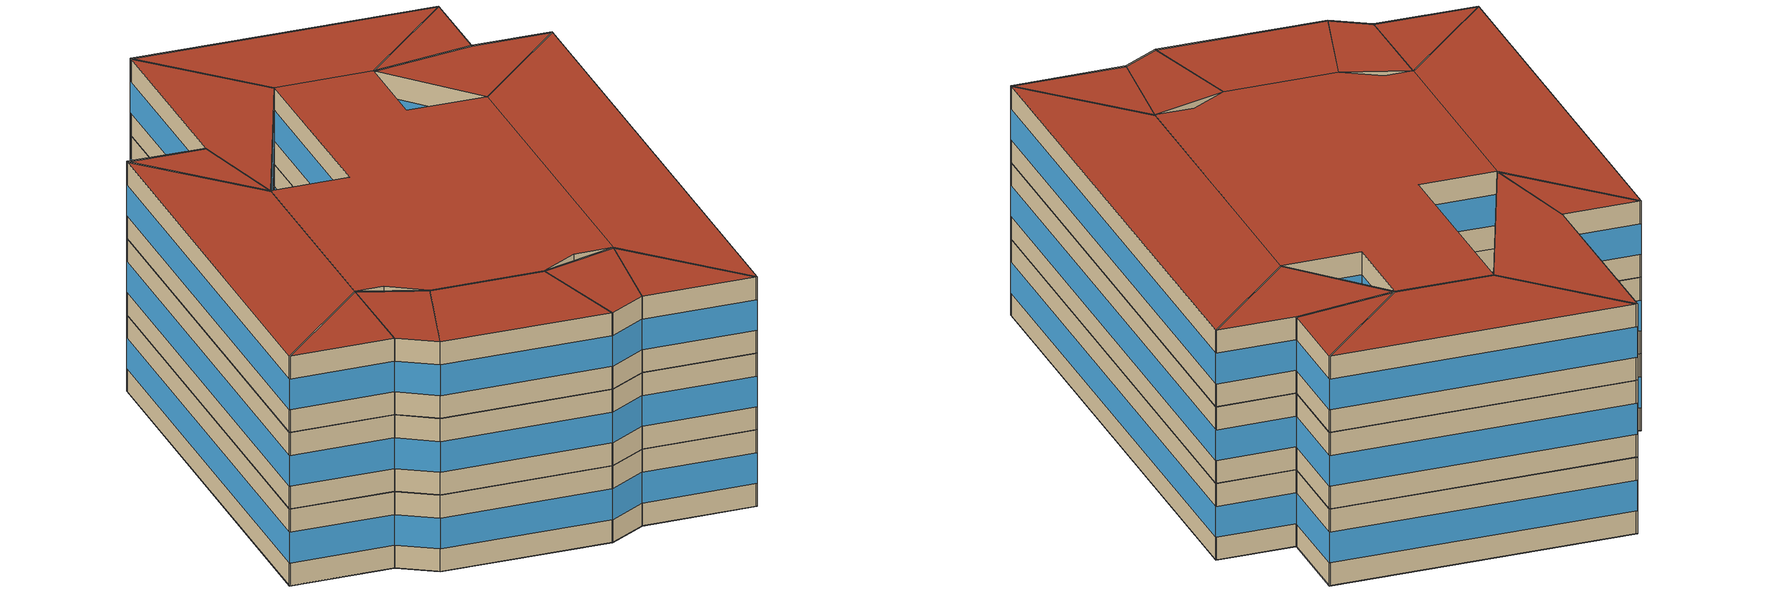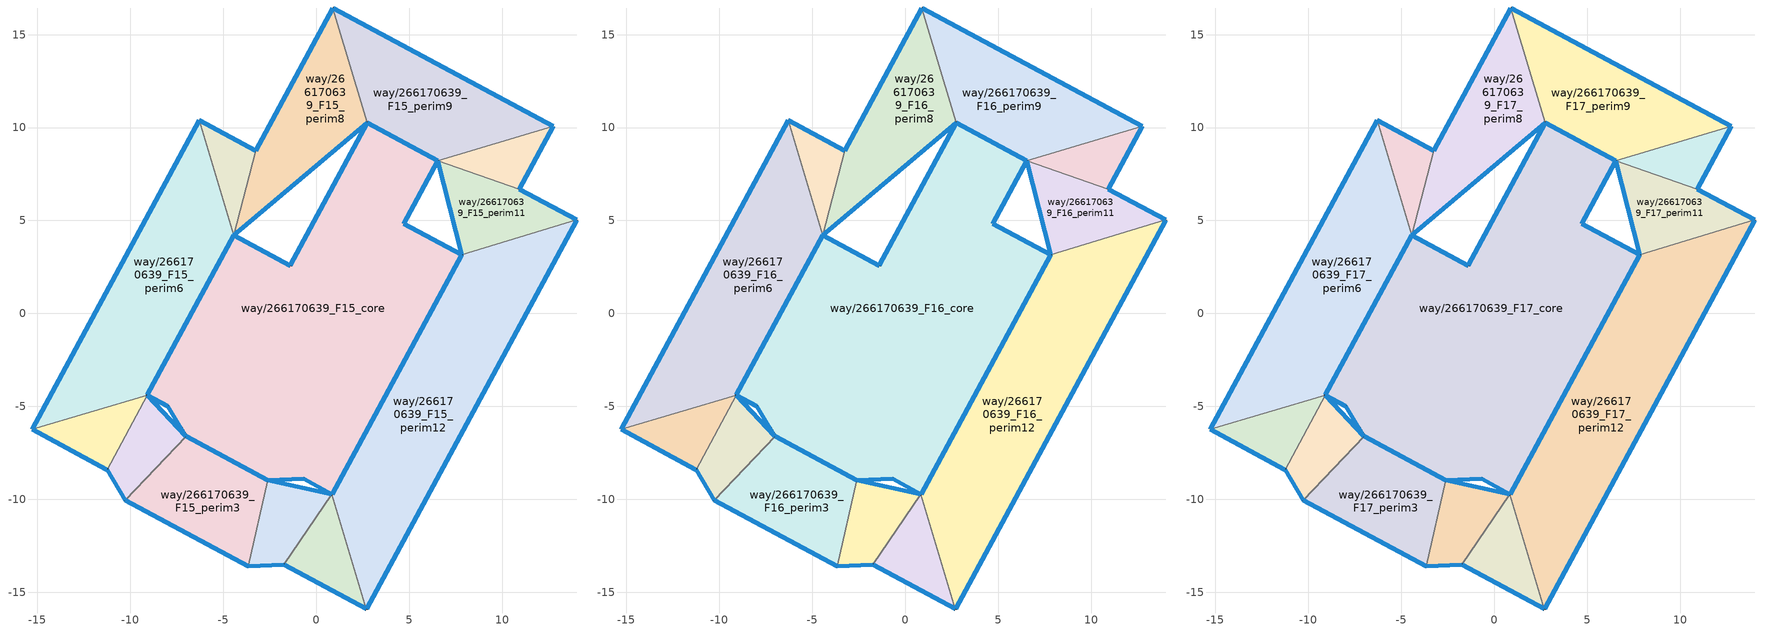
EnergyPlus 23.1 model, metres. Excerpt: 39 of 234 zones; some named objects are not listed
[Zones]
way/266170639_F15_perim1
 floor to way/266170639_F14_perim1 (Floor_Construction): 2.7,-15.91 0.85,-9.73 -1.73,-13.53 z52.5
 wall outside (Wall_Construction): 2.7,-15.91 -1.73,-13.53 z52.5:56
 wall to way/266170639_F15_perim12 (Wall_Construction): 0.85,-9.73 2.7,-15.91 z52.5:56
 wall to way/266170639_F15_perim2 (Wall_Construction): -1.73,-13.53 0.85,-9.73 z52.5:56
 window (Window_Construction): 2.7,-15.91 -1.73,-13.53 z53.55:54.95
way/266170639_F15_perim2
 floor to way/266170639_F14_perim2 (Floor_Construction): -1.73,-13.53 0.85,-9.73 -2.59,-8.99 -3.66,-13.61 z52.5
 wall outside (Wall_Construction): -1.73,-13.53 -3.66,-13.61 / -2.59,-8.99 0.85,-9.73 z52.5:56
 wall to way/266170639_F15_perim3 (Wall_Construction): -3.66,-13.61 -2.59,-8.99 z52.5:56
 window (Window_Construction): -1.73,-13.53 -3.65,-13.61 / -2.59,-8.99 0.85,-9.73 z53.55:54.95
way/266170639_F15_perim3
 floor to way/266170639_F14_perim3 (Floor_Construction): -3.66,-13.61 -2.59,-8.99 -7,-6.62 -10.27,-10.05 z52.5
 wall outside (Wall_Construction): -3.66,-13.61 -10.27,-10.05 / -7,-6.62 -2.59,-8.99 z52.5:56
 wall to way/266170639_F15_perim4 (Wall_Construction): -10.27,-10.05 -7,-6.62 z52.5:56
 window (Window_Construction): -3.66,-13.6 -10.27,-10.05 / -7,-6.62 -2.6,-8.99 z53.55:54.95
way/266170639_F15_perim4
 floor to way/266170639_F14_perim4 (Floor_Construction): -10.27,-10.05 -7,-6.62 -9.09,-4.4 -11.26,-8.42 z52.5
 wall outside (Wall_Construction): -10.27,-10.05 -11.26,-8.42 / -9.09,-4.4 -7,-6.62 z52.5:56
 wall to way/266170639_F15_perim5 (Wall_Construction): -11.26,-8.42 -9.09,-4.4 z52.5:56
 window (Window_Construction): -10.27,-10.05 -11.25,-8.42 / -9.09,-4.4 -7.01,-6.62 z53.55:54.95
way/266170639_F15_perim5
 floor to way/266170639_F14_perim5 (Floor_Construction): -11.26,-8.42 -9.09,-4.4 -15.29,-6.25 z52.5
 wall outside (Wall_Construction): -11.26,-8.42 -15.29,-6.25 z52.5:56
 wall to way/266170639_F15_perim6 (Wall_Construction): -15.29,-6.25 -9.09,-4.4 z52.5:56
 window (Window_Construction): -11.26,-8.42 -15.29,-6.25 z53.55:54.95
way/266170639_F15_perim6
 floor to way/266170639_F14_perim6 (Floor_Construction): -9.09,-4.4 -4.43,4.21 -6.28,10.39 -15.29,-6.25 z52.5
 wall outside (Wall_Construction): -15.29,-6.25 -6.28,10.39 / -4.43,4.21 -9.09,-4.4 z52.5:56
 wall to way/266170639_F15_perim7 (Wall_Construction): -6.28,10.39 -4.43,4.21 z52.5:56
 window (Window_Construction): -15.29,-6.24 -6.29,10.38 / -4.43,4.2 -9.09,-4.39 z53.55:54.95
way/266170639_F15_perim7
 floor to way/266170639_F14_perim7 (Floor_Construction): -4.43,4.21 -3.25,8.76 -6.28,10.39 z52.5
 wall outside (Wall_Construction): -6.28,10.39 -3.25,8.76 z52.5:56
 wall to way/266170639_F15_perim8 (Wall_Construction): -3.25,8.76 -4.43,4.21 z52.5:56
 window (Window_Construction): -6.28,10.39 -3.25,8.76 z53.55:54.95
way/266170639_F15_perim8
 floor to way/266170639_F14_perim8 (Floor_Construction): 2.75,10.25 0.9,16.43 -3.25,8.76 -4.43,4.21 z52.5
 wall outside (Wall_Construction): -3.25,8.76 0.9,16.43 / 2.75,10.25 -4.43,4.21 z52.5:56
 wall to way/266170639_F15_perim9 (Wall_Construction): 0.9,16.43 2.75,10.25 z52.5:56
 window (Window_Construction): -3.25,8.76 0.9,16.43 / 2.75,10.25 -4.43,4.21 z53.55:54.95
way/266170639_F15_perim9
 floor to way/266170639_F14_perim9 (Floor_Construction): 12.75,10.07 0.9,16.43 2.75,10.25 6.55,8.21 z52.5
 wall outside (Wall_Construction): 0.9,16.43 12.75,10.07 / 6.55,8.21 2.75,10.25 z52.5:56
 wall to way/266170639_F15_perim10 (Wall_Construction): 12.75,10.07 6.55,8.21 z52.5:56
 window (Window_Construction): 0.91,16.43 12.75,10.07 / 6.55,8.21 2.75,10.25 z53.55:54.95
way/266170639_F15_perim10
 floor to way/266170639_F14_perim10 (Floor_Construction): 10.92,6.69 12.75,10.07 6.55,8.21 z52.5
 wall outside (Wall_Construction): 12.75,10.07 10.92,6.69 z52.5:56
 wall to way/266170639_F15_perim11 (Wall_Construction): 10.92,6.69 6.55,8.21 z52.5:56
 window (Window_Construction): 12.75,10.06 10.93,6.69 z53.55:54.95
way/266170639_F15_perim11
 floor to way/266170639_F14_perim11 (Floor_Construction): 14.03,5.03 10.92,6.69 6.55,8.21 7.83,3.16 z52.5
 wall outside (Wall_Construction): 10.92,6.69 14.03,5.03 / 7.83,3.16 6.55,8.21 z52.5:56
 wall to way/266170639_F15_perim12 (Wall_Construction): 14.03,5.03 7.83,3.16 z52.5:56
 window (Window_Construction): 10.93,6.69 14.03,5.03 / 7.83,3.17 6.55,8.21 z53.55:54.95
way/266170639_F15_perim12
 floor to way/266170639_F14_perim12 (Floor_Construction): 2.7,-15.91 14.03,5.03 7.83,3.16 0.85,-9.73 z52.5
 wall outside (Wall_Construction): 14.03,5.03 2.7,-15.91 / 0.85,-9.73 7.83,3.16 z52.5:56
 window (Window_Construction): 14.03,5.02 2.71,-15.9 / 0.85,-9.72 7.83,3.16 z53.55:54.95
way/266170639_F15_core
 floor to way/266170639_F14_core (Floor_Construction): 6.55,8.21 4.72,4.83 7.83,3.16 0.85,-9.73 -0.67,-8.91 -2.59,-8.99 -7,-6.62 -7.98,-4.99 -9.09,-4.4 -4.43,4.21 -1.4,2.57 2.75,10.25 z52.5
 wall outside (Wall_Construction): -9.09,-4.4 -7.98,-4.99 -7,-6.62 -2.59,-8.99 -0.67,-8.91 0.85,-9.73 7.83,3.16 4.72,4.83 6.55,8.21 2.75,10.25 -1.4,2.57 -4.43,4.21 -9.09,-4.4 z52.5:56
 window (Window_Construction): -9.09,-4.4 -7.99,-4.99 / -7.98,-4.99 -7.01,-6.62 / -2.59,-8.99 -0.67,-8.91 / -0.67,-8.91 0.85,-9.73 / 7.83,3.17 4.72,4.83 / 4.72,4.83 6.55,8.21 / -1.4,2.58 -4.43,4.21 / -7,-6.62 -2.6,-8.99 / -4.43,4.2 -9.09,-4.39 / 6.55,8.21 2.75,10.25 / 2.75,10.25 -1.39,2.58 / 0.85,-9.72 7.83,3.16 z53.55:54.95
way/266170639_F16_perim1
 floor to way/266170639_F15_perim1 (Floor_Construction): 2.7,-15.91 0.85,-9.73 -1.73,-13.53 z56
 wall outside (Wall_Construction): 2.7,-15.91 -1.73,-13.53 z56:59.5
 wall to way/266170639_F16_perim12 (Wall_Construction): 0.85,-9.73 2.7,-15.91 z56:59.5
 wall to way/266170639_F16_perim2 (Wall_Construction): -1.73,-13.53 0.85,-9.73 z56:59.5
 window (Window_Construction): 2.7,-15.91 -1.73,-13.53 z57.05:58.45
way/266170639_F16_perim2
 floor to way/266170639_F15_perim2 (Floor_Construction): -1.73,-13.53 0.85,-9.73 -2.59,-8.99 -3.66,-13.61 z56
 wall outside (Wall_Construction): -1.73,-13.53 -3.66,-13.61 / -2.59,-8.99 0.85,-9.73 z56:59.5
 wall to way/266170639_F16_perim3 (Wall_Construction): -3.66,-13.61 -2.59,-8.99 z56:59.5
 window (Window_Construction): -1.73,-13.53 -3.65,-13.61 / -2.59,-8.99 0.85,-9.73 z57.05:58.45
way/266170639_F16_perim3
 floor to way/266170639_F15_perim3 (Floor_Construction): -3.66,-13.61 -2.59,-8.99 -7,-6.62 -10.27,-10.05 z56
 wall outside (Wall_Construction): -3.66,-13.61 -10.27,-10.05 / -7,-6.62 -2.59,-8.99 z56:59.5
 wall to way/266170639_F16_perim4 (Wall_Construction): -10.27,-10.05 -7,-6.62 z56:59.5
 window (Window_Construction): -3.66,-13.6 -10.27,-10.05 / -7,-6.62 -2.6,-8.99 z57.05:58.45
way/266170639_F16_perim4
 floor to way/266170639_F15_perim4 (Floor_Construction): -10.27,-10.05 -7,-6.62 -9.09,-4.4 -11.26,-8.42 z56
 wall outside (Wall_Construction): -10.27,-10.05 -11.26,-8.42 / -9.09,-4.4 -7,-6.62 z56:59.5
 wall to way/266170639_F16_perim5 (Wall_Construction): -11.26,-8.42 -9.09,-4.4 z56:59.5
 window (Window_Construction): -10.27,-10.05 -11.25,-8.42 / -9.09,-4.4 -7.01,-6.62 z57.05:58.45
way/266170639_F16_perim5
 floor to way/266170639_F15_perim5 (Floor_Construction): -11.26,-8.42 -9.09,-4.4 -15.29,-6.25 z56
 wall outside (Wall_Construction): -11.26,-8.42 -15.29,-6.25 z56:59.5
 wall to way/266170639_F16_perim6 (Wall_Construction): -15.29,-6.25 -9.09,-4.4 z56:59.5
 window (Window_Construction): -11.26,-8.42 -15.29,-6.25 z57.05:58.45
way/266170639_F16_perim6
 floor to way/266170639_F15_perim6 (Floor_Construction): -9.09,-4.4 -4.43,4.21 -6.28,10.39 -15.29,-6.25 z56
 wall outside (Wall_Construction): -15.29,-6.25 -6.28,10.39 / -4.43,4.21 -9.09,-4.4 z56:59.5
 wall to way/266170639_F16_perim7 (Wall_Construction): -6.28,10.39 -4.43,4.21 z56:59.5
 window (Window_Construction): -15.29,-6.24 -6.29,10.38 / -4.43,4.2 -9.09,-4.39 z57.05:58.45
way/266170639_F16_perim7
 floor to way/266170639_F15_perim7 (Floor_Construction): -4.43,4.21 -3.25,8.76 -6.28,10.39 z56
 wall outside (Wall_Construction): -6.28,10.39 -3.25,8.76 z56:59.5
 wall to way/266170639_F16_perim8 (Wall_Construction): -3.25,8.76 -4.43,4.21 z56:59.5
 window (Window_Construction): -6.28,10.39 -3.25,8.76 z57.05:58.45
way/266170639_F16_perim8
 floor to way/266170639_F15_perim8 (Floor_Construction): 2.75,10.25 0.9,16.43 -3.25,8.76 -4.43,4.21 z56
 wall outside (Wall_Construction): -3.25,8.76 0.9,16.43 / 2.75,10.25 -4.43,4.21 z56:59.5
 wall to way/266170639_F16_perim9 (Wall_Construction): 0.9,16.43 2.75,10.25 z56:59.5
 window (Window_Construction): -3.25,8.76 0.9,16.43 / 2.75,10.25 -4.43,4.21 z57.05:58.45
way/266170639_F16_perim9
 floor to way/266170639_F15_perim9 (Floor_Construction): 12.75,10.07 0.9,16.43 2.75,10.25 6.55,8.21 z56
 wall outside (Wall_Construction): 0.9,16.43 12.75,10.07 / 6.55,8.21 2.75,10.25 z56:59.5
 wall to way/266170639_F16_perim10 (Wall_Construction): 12.75,10.07 6.55,8.21 z56:59.5
 window (Window_Construction): 0.91,16.43 12.75,10.07 / 6.55,8.21 2.75,10.25 z57.05:58.45
way/266170639_F16_perim10
 floor to way/266170639_F15_perim10 (Floor_Construction): 10.92,6.69 12.75,10.07 6.55,8.21 z56
 wall outside (Wall_Construction): 12.75,10.07 10.92,6.69 z56:59.5
 wall to way/266170639_F16_perim11 (Wall_Construction): 10.92,6.69 6.55,8.21 z56:59.5
 window (Window_Construction): 12.75,10.06 10.93,6.69 z57.05:58.45
way/266170639_F16_perim11
 floor to way/266170639_F15_perim11 (Floor_Construction): 14.03,5.03 10.92,6.69 6.55,8.21 7.83,3.16 z56
 wall outside (Wall_Construction): 10.92,6.69 14.03,5.03 / 7.83,3.16 6.55,8.21 z56:59.5
 wall to way/266170639_F16_perim12 (Wall_Construction): 14.03,5.03 7.83,3.16 z56:59.5
 window (Window_Construction): 10.93,6.69 14.03,5.03 / 7.83,3.17 6.55,8.21 z57.05:58.45
way/266170639_F16_perim12
 floor to way/266170639_F15_perim12 (Floor_Construction): 2.7,-15.91 14.03,5.03 7.83,3.16 0.85,-9.73 z56
 wall outside (Wall_Construction): 14.03,5.03 2.7,-15.91 / 0.85,-9.73 7.83,3.16 z56:59.5
 window (Window_Construction): 14.03,5.02 2.71,-15.9 / 0.85,-9.72 7.83,3.16 z57.05:58.45
way/266170639_F16_core
 floor to way/266170639_F15_core (Floor_Construction): 6.55,8.21 4.72,4.83 7.83,3.16 0.85,-9.73 -0.67,-8.91 -2.59,-8.99 -7,-6.62 -7.98,-4.99 -9.09,-4.4 -4.43,4.21 -1.4,2.57 2.75,10.25 z56
 wall outside (Wall_Construction): -9.09,-4.4 -7.98,-4.99 -7,-6.62 -2.59,-8.99 -0.67,-8.91 0.85,-9.73 7.83,3.16 4.72,4.83 6.55,8.21 2.75,10.25 -1.4,2.57 -4.43,4.21 -9.09,-4.4 z56:59.5
 window (Window_Construction): -9.09,-4.4 -7.99,-4.99 / -7.98,-4.99 -7.01,-6.62 / -2.59,-8.99 -0.67,-8.91 / -0.67,-8.91 0.85,-9.73 / 7.83,3.17 4.72,4.83 / 4.72,4.83 6.55,8.21 / -1.4,2.58 -4.43,4.21 / -7,-6.62 -2.6,-8.99 / -4.43,4.2 -9.09,-4.39 / 6.55,8.21 2.75,10.25 / 2.75,10.25 -1.39,2.58 / 0.85,-9.72 7.83,3.16 z57.05:58.45
way/266170639_F17_perim1
 floor to way/266170639_F16_perim1 (Floor_Construction): 2.7,-15.91 0.85,-9.73 -1.73,-13.53 z59.5
 wall outside (Wall_Construction): 2.7,-15.91 -1.73,-13.53 z59.5:63
 wall to way/266170639_F17_perim12 (Wall_Construction): 0.85,-9.73 2.7,-15.91 z59.5:63
 wall to way/266170639_F17_perim2 (Wall_Construction): -1.73,-13.53 0.85,-9.73 z59.5:63
 window (Window_Construction): 2.7,-15.91 -1.73,-13.53 z60.55:61.95
 roof outside (Roof_Construction): 0.85,-9.73 2.7,-15.91 -1.73,-13.53 z63
way/266170639_F17_perim2
 floor to way/266170639_F16_perim2 (Floor_Construction): -1.73,-13.53 0.85,-9.73 -2.59,-8.99 -3.66,-13.61 z59.5
 wall outside (Wall_Construction): -1.73,-13.53 -3.66,-13.61 / -2.59,-8.99 0.85,-9.73 z59.5:63
 wall to way/266170639_F17_perim3 (Wall_Construction): -3.66,-13.61 -2.59,-8.99 z59.5:63
 window (Window_Construction): -1.73,-13.53 -3.65,-13.61 / -2.59,-8.99 0.85,-9.73 z60.55:61.95
 roof outside (Roof_Construction): 0.85,-9.73 -1.73,-13.53 -3.66,-13.61 -2.59,-8.99 z63
way/266170639_F17_perim3
 floor to way/266170639_F16_perim3 (Floor_Construction): -3.66,-13.61 -2.59,-8.99 -7,-6.62 -10.27,-10.05 z59.5
 wall outside (Wall_Construction): -3.66,-13.61 -10.27,-10.05 / -7,-6.62 -2.59,-8.99 z59.5:63
 wall to way/266170639_F17_perim4 (Wall_Construction): -10.27,-10.05 -7,-6.62 z59.5:63
 window (Window_Construction): -3.66,-13.6 -10.27,-10.05 / -7,-6.62 -2.6,-8.99 z60.55:61.95
 roof outside (Roof_Construction): -2.59,-8.99 -3.66,-13.61 -10.27,-10.05 -7,-6.62 z63
way/266170639_F17_perim4
 floor to way/266170639_F16_perim4 (Floor_Construction): -10.27,-10.05 -7,-6.62 -9.09,-4.4 -11.26,-8.42 z59.5
 wall outside (Wall_Construction): -10.27,-10.05 -11.26,-8.42 / -9.09,-4.4 -7,-6.62 z59.5:63
 wall to way/266170639_F17_perim5 (Wall_Construction): -11.26,-8.42 -9.09,-4.4 z59.5:63
 window (Window_Construction): -10.27,-10.05 -11.25,-8.42 / -9.09,-4.4 -7.01,-6.62 z60.55:61.95
 roof outside (Roof_Construction): -9.09,-4.4 -7,-6.62 -10.27,-10.05 -11.26,-8.42 z63
way/266170639_F17_perim5
 floor to way/266170639_F16_perim5 (Floor_Construction): -11.26,-8.42 -9.09,-4.4 -15.29,-6.25 z59.5
 wall outside (Wall_Construction): -11.26,-8.42 -15.29,-6.25 z59.5:63
 wall to way/266170639_F17_perim6 (Wall_Construction): -15.29,-6.25 -9.09,-4.4 z59.5:63
 window (Window_Construction): -11.26,-8.42 -15.29,-6.25 z60.55:61.95
 roof outside (Roof_Construction): -9.09,-4.4 -11.26,-8.42 -15.29,-6.25 z63
way/266170639_F17_perim6
 floor to way/266170639_F16_perim6 (Floor_Construction): -9.09,-4.4 -4.43,4.21 -6.28,10.39 -15.29,-6.25 z59.5
 wall outside (Wall_Construction): -15.29,-6.25 -6.28,10.39 / -4.43,4.21 -9.09,-4.4 z59.5:63
 wall to way/266170639_F17_perim7 (Wall_Construction): -6.28,10.39 -4.43,4.21 z59.5:63
 window (Window_Construction): -15.29,-6.24 -6.29,10.38 / -4.43,4.2 -9.09,-4.39 z60.55:61.95
 roof outside (Roof_Construction): -6.28,10.39 -4.43,4.21 -9.09,-4.4 -15.29,-6.25 z63
way/266170639_F17_perim7
 floor to way/266170639_F16_perim7 (Floor_Construction): -4.43,4.21 -3.25,8.76 -6.28,10.39 z59.5
 wall outside (Wall_Construction): -6.28,10.39 -3.25,8.76 z59.5:63
 wall to way/266170639_F17_perim8 (Wall_Construction): -3.25,8.76 -4.43,4.21 z59.5:63
 window (Window_Construction): -6.28,10.39 -3.25,8.76 z60.55:61.95
 roof outside (Roof_Construction): -3.25,8.76 -4.43,4.21 -6.28,10.39 z63
way/266170639_F17_perim8
 floor to way/266170639_F16_perim8 (Floor_Construction): 2.75,10.25 0.9,16.43 -3.25,8.76 -4.43,4.21 z59.5
 wall outside (Wall_Construction): -3.25,8.76 0.9,16.43 / 2.75,10.25 -4.43,4.21 z59.5:63
 wall to way/266170639_F17_perim9 (Wall_Construction): 0.9,16.43 2.75,10.25 z59.5:63
 window (Window_Construction): -3.25,8.76 0.9,16.43 / 2.75,10.25 -4.43,4.21 z60.55:61.95
 roof outside (Roof_Construction): 0.9,16.43 2.75,10.25 -4.43,4.21 -3.25,8.76 z63
way/266170639_F17_perim9
 floor to way/266170639_F16_perim9 (Floor_Construction): 12.75,10.07 0.9,16.43 2.75,10.25 6.55,8.21 z59.5
 wall outside (Wall_Construction): 0.9,16.43 12.75,10.07 / 6.55,8.21 2.75,10.25 z59.5:63
 wall to way/266170639_F17_perim10 (Wall_Construction): 12.75,10.07 6.55,8.21 z59.5:63
 window (Window_Construction): 0.91,16.43 12.75,10.07 / 6.55,8.21 2.75,10.25 z60.55:61.95
 roof outside (Roof_Construction): 12.75,10.07 6.55,8.21 2.75,10.25 0.9,16.43 z63
way/266170639_F17_perim10
 floor to way/266170639_F16_perim10 (Floor_Construction): 10.92,6.69 12.75,10.07 6.55,8.21 z59.5
 wall outside (Wall_Construction): 12.75,10.07 10.92,6.69 z59.5:63
 wall to way/266170639_F17_perim11 (Wall_Construction): 10.92,6.69 6.55,8.21 z59.5:63
 window (Window_Construction): 12.75,10.06 10.93,6.69 z60.55:61.95
 roof outside (Roof_Construction): 12.75,10.07 10.92,6.69 6.55,8.21 z63
way/266170639_F17_perim11
 floor to way/266170639_F16_perim11 (Floor_Construction): 14.03,5.03 10.92,6.69 6.55,8.21 7.83,3.16 z59.5
 wall outside (Wall_Construction): 10.92,6.69 14.03,5.03 / 7.83,3.16 6.55,8.21 z59.5:63
 wall to way/266170639_F17_perim12 (Wall_Construction): 14.03,5.03 7.83,3.16 z59.5:63
 window (Window_Construction): 10.93,6.69 14.03,5.03 / 7.83,3.17 6.55,8.21 z60.55:61.95
 roof outside (Roof_Construction): 14.03,5.03 7.83,3.16 6.55,8.21 10.92,6.69 z63
way/266170639_F17_perim12
 floor to way/266170639_F16_perim12 (Floor_Construction): 2.7,-15.91 14.03,5.03 7.83,3.16 0.85,-9.73 z59.5
 wall outside (Wall_Construction): 14.03,5.03 2.7,-15.91 / 0.85,-9.73 7.83,3.16 z59.5:63
 window (Window_Construction): 14.03,5.02 2.71,-15.9 / 0.85,-9.72 7.83,3.16 z60.55:61.95
 roof outside (Roof_Construction): 14.03,5.03 2.7,-15.91 0.85,-9.73 7.83,3.16 z63
way/266170639_F17_core
 floor to way/266170639_F16_core (Floor_Construction): 6.55,8.21 4.72,4.83 7.83,3.16 0.85,-9.73 -0.67,-8.91 -2.59,-8.99 -7,-6.62 -7.98,-4.99 -9.09,-4.4 -4.43,4.21 -1.4,2.57 2.75,10.25 z59.5
 wall outside (Wall_Construction): -9.09,-4.4 -7.98,-4.99 -7,-6.62 -2.59,-8.99 -0.67,-8.91 0.85,-9.73 7.83,3.16 4.72,4.83 6.55,8.21 2.75,10.25 -1.4,2.57 -4.43,4.21 -9.09,-4.4 z59.5:63
 window (Window_Construction): -9.09,-4.4 -7.99,-4.99 / -7.98,-4.99 -7.01,-6.62 / -2.59,-8.99 -0.67,-8.91 / -0.67,-8.91 0.85,-9.73 / 7.83,3.17 4.72,4.83 / 4.72,4.83 6.55,8.21 / -1.4,2.58 -4.43,4.21 / -7,-6.62 -2.6,-8.99 / -4.43,4.2 -9.09,-4.39 / 6.55,8.21 2.75,10.25 / 2.75,10.25 -1.39,2.58 / 0.85,-9.72 7.83,3.16 z60.55:61.95
 roof outside (Roof_Construction): 0.85,-9.73 7.83,3.16 4.72,4.83 6.55,8.21 2.75,10.25 -1.4,2.57 -4.43,4.21 -9.09,-4.4 -7.98,-4.99 -7,-6.62 -2.59,-8.99 -0.67,-8.91 z63
[Building]
OpenUBEM_Building: North Axis=0; Terrain=City; Solar Distribution=FullExterior
[Site:Location]
New.York-Central.Park.Obs-Belvedere.Castle: Latitude=40.77889; Longitude=-73.9692; Time Zone=-5; Elevation=48
[SizingPeriod:WeatherFileDays]
AnnualSizingPeriod: Begin Month=1; Begin Day of Month=1; End Month=12; End Day of Month=31; Day of Week for Start Day=Monday; Use Weather File Daylight Saving Period=No; Use Weather File Rain and Snow Indicators=No
[SITE:WATERMAINSTEMPERATURE]
Calculation Method=CorrelationFromWeatherFile
[MATERIAL:NOMASS] Roughness=MediumRough; Thermal Absorptance=0.9; Solar Absorptance=0.7; Visible Absorptance=0.7
Name | Thermal Resistance
Roof_Assembly | 3.47222
Wall_Assembly | 1.73913
Floor_Assembly | 1.94932
[WINDOWMATERIAL:SIMPLEGLAZINGSYSTEM]
Window_Material: UFactor=3.236; Solar Heat Gain Coefficient=0.36; Visible Transmittance=0.6
[CONSTRUCTION]
Roof_Construction: Roof_Assembly
Wall_Construction: Wall_Assembly
Floor_Construction: Floor_Assembly
Window_Construction: Window_Material
[ZONE] Type=1; Multiplier=1; Ceiling Height=autocalculate; Volume=autocalculate; Floor Area=autocalculate; Part of Total Floor Area=Yes
way/266170639_F15_perim1; way/266170639_F16_perim1; way/266170639_F17_perim1; way/266170639_F15_perim2; way/266170639_F16_perim2; way/266170639_F17_perim2; way/266170639_F15_perim3; way/266170639_F16_perim3; way/266170639_F17_perim3; way/266170639_F15_perim4; way/266170639_F16_perim4; way/266170639_F17_perim4; way/266170639_F15_perim5; way/266170639_F16_perim5; way/266170639_F17_perim5; way/266170639_F15_perim6; way/266170639_F16_perim6; way/266170639_F17_perim6; way/266170639_F15_perim7; way/266170639_F16_perim7; way/266170639_F17_perim7; way/266170639_F15_perim8; way/266170639_F16_perim8; way/266170639_F17_perim8; way/266170639_F15_perim9; way/266170639_F16_perim9; way/266170639_F17_perim9; way/266170639_F15_perim10; way/266170639_F16_perim10; way/266170639_F17_perim10; way/266170639_F15_perim11; way/266170639_F16_perim11; way/266170639_F17_perim11; way/266170639_F15_perim12; way/266170639_F16_perim12; way/266170639_F17_perim12; way/266170639_F15_core; way/266170639_F16_core; way/266170639_F17_core
[PEOPLE] Number of People Schedule=Occupancy_Schedule_MediumOffice; Number of People Calculation Method=People/Area; People per Floor Area=0.0538213; Fraction Radiant=0.3; Sensible Heat Fraction=autocalculate; Activity Level Schedule=Activity_Level; Carbon Dioxide Generation Rate=3.82e-08; Enable ASHRAE 55 Comfort Warnings=No; Mean Radiant Temperature Calculation Type=ZoneAveraged; Clothing Insulation Calculation Method=ClothingInsulationSchedule; Cold Stress Temperature Threshold=15.56; Heat Stress Temperature Threshold=30
Name | Zone or ZoneList or Space or SpaceList
People_way/266170639_F15_core | way/266170639_F15_core
People_way/266170639_F16_core | way/266170639_F16_core
People_way/266170639_F17_core | way/266170639_F17_core
People_way/266170639_F15_perim1 | way/266170639_F15_perim1
People_way/266170639_F16_perim1 | way/266170639_F16_perim1
People_way/266170639_F17_perim1 | way/266170639_F17_perim1
People_way/266170639_F15_perim2 | way/266170639_F15_perim2
People_way/266170639_F16_perim2 | way/266170639_F16_perim2
People_way/266170639_F17_perim2 | way/266170639_F17_perim2
People_way/266170639_F15_perim3 | way/266170639_F15_perim3
People_way/266170639_F16_perim3 | way/266170639_F16_perim3
People_way/266170639_F17_perim3 | way/266170639_F17_perim3
People_way/266170639_F15_perim4 | way/266170639_F15_perim4
People_way/266170639_F16_perim4 | way/266170639_F16_perim4
People_way/266170639_F17_perim4 | way/266170639_F17_perim4
People_way/266170639_F15_perim5 | way/266170639_F15_perim5
People_way/266170639_F16_perim5 | way/266170639_F16_perim5
People_way/266170639_F17_perim5 | way/266170639_F17_perim5
People_way/266170639_F15_perim6 | way/266170639_F15_perim6
People_way/266170639_F16_perim6 | way/266170639_F16_perim6
People_way/266170639_F17_perim6 | way/266170639_F17_perim6
People_way/266170639_F15_perim7 | way/266170639_F15_perim7
People_way/266170639_F16_perim7 | way/266170639_F16_perim7
People_way/266170639_F17_perim7 | way/266170639_F17_perim7
People_way/266170639_F15_perim8 | way/266170639_F15_perim8
People_way/266170639_F16_perim8 | way/266170639_F16_perim8
People_way/266170639_F17_perim8 | way/266170639_F17_perim8
People_way/266170639_F15_perim9 | way/266170639_F15_perim9
People_way/266170639_F16_perim9 | way/266170639_F16_perim9
People_way/266170639_F17_perim9 | way/266170639_F17_perim9
People_way/266170639_F15_perim10 | way/266170639_F15_perim10
People_way/266170639_F16_perim10 | way/266170639_F16_perim10
People_way/266170639_F17_perim10 | way/266170639_F17_perim10
People_way/266170639_F15_perim11 | way/266170639_F15_perim11
People_way/266170639_F16_perim11 | way/266170639_F16_perim11
People_way/266170639_F17_perim11 | way/266170639_F17_perim11
People_way/266170639_F15_perim12 | way/266170639_F15_perim12
People_way/266170639_F16_perim12 | way/266170639_F16_perim12
People_way/266170639_F17_perim12 | way/266170639_F17_perim12
[LIGHTS] Schedule=Lighting_Schedule_MediumOffice; Design Level Calculation Method=Watts/Area; Watts per Zone Floor Area=10.76; Return Air Fraction=0; Fraction Radiant=0.42; Fraction Visible=0; Fraction Replaceable=1; EndUse Subcategory=General; Return Air Fraction Calculated from Plenum Temperature=No; Return Air Fraction Function of Plenum Temperature Coefficient 1=0; Return Air Fraction Function of Plenum Temperature Coefficient 2=0
Name | Zone or ZoneList or Space or SpaceList
Lights_way/266170639_F15_core | way/266170639_F15_core
Lights_way/266170639_F16_core | way/266170639_F16_core
Lights_way/266170639_F17_core | way/266170639_F17_core
Lights_way/266170639_F15_perim1 | way/266170639_F15_perim1
Lights_way/266170639_F16_perim1 | way/266170639_F16_perim1
Lights_way/266170639_F17_perim1 | way/266170639_F17_perim1
Lights_way/266170639_F15_perim2 | way/266170639_F15_perim2
Lights_way/266170639_F16_perim2 | way/266170639_F16_perim2
Lights_way/266170639_F17_perim2 | way/266170639_F17_perim2
Lights_way/266170639_F15_perim3 | way/266170639_F15_perim3
Lights_way/266170639_F16_perim3 | way/266170639_F16_perim3
Lights_way/266170639_F17_perim3 | way/266170639_F17_perim3
Lights_way/266170639_F15_perim4 | way/266170639_F15_perim4
Lights_way/266170639_F16_perim4 | way/266170639_F16_perim4
Lights_way/266170639_F17_perim4 | way/266170639_F17_perim4
Lights_way/266170639_F15_perim5 | way/266170639_F15_perim5
Lights_way/266170639_F16_perim5 | way/266170639_F16_perim5
Lights_way/266170639_F17_perim5 | way/266170639_F17_perim5
Lights_way/266170639_F15_perim6 | way/266170639_F15_perim6
Lights_way/266170639_F16_perim6 | way/266170639_F16_perim6
Lights_way/266170639_F17_perim6 | way/266170639_F17_perim6
Lights_way/266170639_F15_perim7 | way/266170639_F15_perim7
Lights_way/266170639_F16_perim7 | way/266170639_F16_perim7
Lights_way/266170639_F17_perim7 | way/266170639_F17_perim7
Lights_way/266170639_F15_perim8 | way/266170639_F15_perim8
Lights_way/266170639_F16_perim8 | way/266170639_F16_perim8
Lights_way/266170639_F17_perim8 | way/266170639_F17_perim8
Lights_way/266170639_F15_perim9 | way/266170639_F15_perim9
Lights_way/266170639_F16_perim9 | way/266170639_F16_perim9
Lights_way/266170639_F17_perim9 | way/266170639_F17_perim9
Lights_way/266170639_F15_perim10 | way/266170639_F15_perim10
Lights_way/266170639_F16_perim10 | way/266170639_F16_perim10
Lights_way/266170639_F17_perim10 | way/266170639_F17_perim10
Lights_way/266170639_F15_perim11 | way/266170639_F15_perim11
Lights_way/266170639_F16_perim11 | way/266170639_F16_perim11
Lights_way/266170639_F17_perim11 | way/266170639_F17_perim11
Lights_way/266170639_F15_perim12 | way/266170639_F15_perim12
Lights_way/266170639_F16_perim12 | way/266170639_F16_perim12
Lights_way/266170639_F17_perim12 | way/266170639_F17_perim12
[ELECTRICEQUIPMENT] Schedule=Equipment_Schedule_MediumOffice; Design Level Calculation Method=Watts/Area; Watts per Zone Floor Area=10.76; Fraction Latent=0; Fraction Radiant=0.5; Fraction Lost=0; EndUse Subcategory=General
Name | Zone or ZoneList or Space or SpaceList
Equipment_way/266170639_F15_core | way/266170639_F15_core
Equipment_way/266170639_F16_core | way/266170639_F16_core
Equipment_way/266170639_F17_core | way/266170639_F17_core
Equipment_way/266170639_F15_perim1 | way/266170639_F15_perim1
Equipment_way/266170639_F16_perim1 | way/266170639_F16_perim1
Equipment_way/266170639_F17_perim1 | way/266170639_F17_perim1
Equipment_way/266170639_F15_perim2 | way/266170639_F15_perim2
Equipment_way/266170639_F16_perim2 | way/266170639_F16_perim2
Equipment_way/266170639_F17_perim2 | way/266170639_F17_perim2
Equipment_way/266170639_F15_perim3 | way/266170639_F15_perim3
Equipment_way/266170639_F16_perim3 | way/266170639_F16_perim3
Equipment_way/266170639_F17_perim3 | way/266170639_F17_perim3
Equipment_way/266170639_F15_perim4 | way/266170639_F15_perim4
Equipment_way/266170639_F16_perim4 | way/266170639_F16_perim4
Equipment_way/266170639_F17_perim4 | way/266170639_F17_perim4
Equipment_way/266170639_F15_perim5 | way/266170639_F15_perim5
Equipment_way/266170639_F16_perim5 | way/266170639_F16_perim5
Equipment_way/266170639_F17_perim5 | way/266170639_F17_perim5
Equipment_way/266170639_F15_perim6 | way/266170639_F15_perim6
Equipment_way/266170639_F16_perim6 | way/266170639_F16_perim6
Equipment_way/266170639_F17_perim6 | way/266170639_F17_perim6
Equipment_way/266170639_F15_perim7 | way/266170639_F15_perim7
Equipment_way/266170639_F16_perim7 | way/266170639_F16_perim7
Equipment_way/266170639_F17_perim7 | way/266170639_F17_perim7
Equipment_way/266170639_F15_perim8 | way/266170639_F15_perim8
Equipment_way/266170639_F16_perim8 | way/266170639_F16_perim8
Equipment_way/266170639_F17_perim8 | way/266170639_F17_perim8
Equipment_way/266170639_F15_perim9 | way/266170639_F15_perim9
Equipment_way/266170639_F16_perim9 | way/266170639_F16_perim9
Equipment_way/266170639_F17_perim9 | way/266170639_F17_perim9
Equipment_way/266170639_F15_perim10 | way/266170639_F15_perim10
Equipment_way/266170639_F16_perim10 | way/266170639_F16_perim10
Equipment_way/266170639_F17_perim10 | way/266170639_F17_perim10
Equipment_way/266170639_F15_perim11 | way/266170639_F15_perim11
Equipment_way/266170639_F16_perim11 | way/266170639_F16_perim11
Equipment_way/266170639_F17_perim11 | way/266170639_F17_perim11
Equipment_way/266170639_F15_perim12 | way/266170639_F15_perim12
Equipment_way/266170639_F16_perim12 | way/266170639_F16_perim12
Equipment_way/266170639_F17_perim12 | way/266170639_F17_perim12
[ZONEINFILTRATION:DESIGNFLOWRATE] Schedule=Infiltration_Schedule_MediumOffice; Design Flow Rate Calculation Method=Flow/ExteriorWallArea; Flow Rate per Exterior Surface Area=0.000285; Constant Term Coefficient=1; Temperature Term Coefficient=0; Velocity Term Coefficient=0; Velocity Squared Term Coefficient=0
Name | Zone or ZoneList or Space or SpaceList
Infiltration_way/266170639_F15_core | way/266170639_F15_core
Infiltration_way/266170639_F16_core | way/266170639_F16_core
Infiltration_way/266170639_F17_core | way/266170639_F17_core
Infiltration_way/266170639_F15_perim1 | way/266170639_F15_perim1
Infiltration_way/266170639_F16_perim1 | way/266170639_F16_perim1
Infiltration_way/266170639_F17_perim1 | way/266170639_F17_perim1
Infiltration_way/266170639_F15_perim2 | way/266170639_F15_perim2
Infiltration_way/266170639_F16_perim2 | way/266170639_F16_perim2
Infiltration_way/266170639_F17_perim2 | way/266170639_F17_perim2
Infiltration_way/266170639_F15_perim3 | way/266170639_F15_perim3
Infiltration_way/266170639_F16_perim3 | way/266170639_F16_perim3
Infiltration_way/266170639_F17_perim3 | way/266170639_F17_perim3
Infiltration_way/266170639_F15_perim4 | way/266170639_F15_perim4
Infiltration_way/266170639_F16_perim4 | way/266170639_F16_perim4
Infiltration_way/266170639_F17_perim4 | way/266170639_F17_perim4
Infiltration_way/266170639_F15_perim5 | way/266170639_F15_perim5
Infiltration_way/266170639_F16_perim5 | way/266170639_F16_perim5
Infiltration_way/266170639_F17_perim5 | way/266170639_F17_perim5
Infiltration_way/266170639_F15_perim6 | way/266170639_F15_perim6
Infiltration_way/266170639_F16_perim6 | way/266170639_F16_perim6
Infiltration_way/266170639_F17_perim6 | way/266170639_F17_perim6
Infiltration_way/266170639_F15_perim7 | way/266170639_F15_perim7
Infiltration_way/266170639_F16_perim7 | way/266170639_F16_perim7
Infiltration_way/266170639_F17_perim7 | way/266170639_F17_perim7
Infiltration_way/266170639_F15_perim8 | way/266170639_F15_perim8
Infiltration_way/266170639_F16_perim8 | way/266170639_F16_perim8
Infiltration_way/266170639_F17_perim8 | way/266170639_F17_perim8
Infiltration_way/266170639_F15_perim9 | way/266170639_F15_perim9
Infiltration_way/266170639_F16_perim9 | way/266170639_F16_perim9
Infiltration_way/266170639_F17_perim9 | way/266170639_F17_perim9
Infiltration_way/266170639_F15_perim10 | way/266170639_F15_perim10
Infiltration_way/266170639_F16_perim10 | way/266170639_F16_perim10
Infiltration_way/266170639_F17_perim10 | way/266170639_F17_perim10
Infiltration_way/266170639_F15_perim11 | way/266170639_F15_perim11
Infiltration_way/266170639_F16_perim11 | way/266170639_F16_perim11
Infiltration_way/266170639_F17_perim11 | way/266170639_F17_perim11
Infiltration_way/266170639_F15_perim12 | way/266170639_F15_perim12
Infiltration_way/266170639_F16_perim12 | way/266170639_F16_perim12
Infiltration_way/266170639_F17_perim12 | way/266170639_F17_perim12
[HVACTEMPLATE:ZONE:VAV] Template VAV System=way/266170639_PVAV_Sys; Supply Air Maximum Flow Rate=autosize; Zone Minimum Air Flow Input Method=Constant; Constant Minimum Air Flow Fraction=0.3; Outdoor Air Method=Flow/Person; Outdoor Air Flow Rate per Person=0.01; Outdoor Air Flow Rate per Zone Floor Area=0; Outdoor Air Flow Rate per Zone=0; Reheat Coil Type=Electric; Damper Heating Action=Reverse; Baseboard Heating Type=None; Baseboard Heating Capacity=autosize; Zone Cooling Design Supply Air Temperature Input Method=SystemSupplyAirTemperature; Zone Cooling Design Supply Air Temperature=12.8; Zone Cooling Design Supply Air Temperature Difference=11.11; Zone Heating Design Supply Air Temperature Input Method=SupplyAirTemperature; Zone Heating Design Supply Air Temperature=50; Zone Heating Design Supply Air Temperature Difference=30
Name | Template Thermostat
way/266170639_F15_core | way/266170639_F15_core_Thermostat
way/266170639_F16_core | way/266170639_F16_core_Thermostat
way/266170639_F17_core | way/266170639_F17_core_Thermostat
way/266170639_F15_perim1 | way/266170639_F15_perim1_Thermostat
way/266170639_F16_perim1 | way/266170639_F16_perim1_Thermostat
way/266170639_F17_perim1 | way/266170639_F17_perim1_Thermostat
way/266170639_F15_perim2 | way/266170639_F15_perim2_Thermostat
way/266170639_F16_perim2 | way/266170639_F16_perim2_Thermostat
way/266170639_F17_perim2 | way/266170639_F17_perim2_Thermostat
way/266170639_F15_perim3 | way/266170639_F15_perim3_Thermostat
way/266170639_F16_perim3 | way/266170639_F16_perim3_Thermostat
way/266170639_F17_perim3 | way/266170639_F17_perim3_Thermostat
way/266170639_F15_perim4 | way/266170639_F15_perim4_Thermostat
way/266170639_F16_perim4 | way/266170639_F16_perim4_Thermostat
way/266170639_F17_perim4 | way/266170639_F17_perim4_Thermostat
way/266170639_F15_perim5 | way/266170639_F15_perim5_Thermostat
way/266170639_F16_perim5 | way/266170639_F16_perim5_Thermostat
way/266170639_F17_perim5 | way/266170639_F17_perim5_Thermostat
way/266170639_F15_perim6 | way/266170639_F15_perim6_Thermostat
way/266170639_F16_perim6 | way/266170639_F16_perim6_Thermostat
way/266170639_F17_perim6 | way/266170639_F17_perim6_Thermostat
way/266170639_F15_perim7 | way/266170639_F15_perim7_Thermostat
way/266170639_F16_perim7 | way/266170639_F16_perim7_Thermostat
way/266170639_F17_perim7 | way/266170639_F17_perim7_Thermostat
way/266170639_F15_perim8 | way/266170639_F15_perim8_Thermostat
way/266170639_F16_perim8 | way/266170639_F16_perim8_Thermostat
way/266170639_F17_perim8 | way/266170639_F17_perim8_Thermostat
way/266170639_F15_perim9 | way/266170639_F15_perim9_Thermostat
way/266170639_F16_perim9 | way/266170639_F16_perim9_Thermostat
way/266170639_F17_perim9 | way/266170639_F17_perim9_Thermostat
way/266170639_F15_perim10 | way/266170639_F15_perim10_Thermostat
way/266170639_F16_perim10 | way/266170639_F16_perim10_Thermostat
way/266170639_F17_perim10 | way/266170639_F17_perim10_Thermostat
way/266170639_F15_perim11 | way/266170639_F15_perim11_Thermostat
way/266170639_F16_perim11 | way/266170639_F16_perim11_Thermostat
way/266170639_F17_perim11 | way/266170639_F17_perim11_Thermostat
way/266170639_F15_perim12 | way/266170639_F15_perim12_Thermostat
way/266170639_F16_perim12 | way/266170639_F16_perim12_Thermostat
way/266170639_F17_perim12 | way/266170639_F17_perim12_Thermostat
[SCHEDULE:COMPACT]
Occupancy_Schedule_MediumOffice: Through: 12/31, For: Weekdays, Until: 06:00, 0, Until: 07:00, 0.1, Until: 08:00, 0.2, Until: 12:00, 0.95, Until: 13:00, 0.5, Until: 17:00, 0.95, Until: 18:00, 0.3, Until: 22:00, 0.1, Until: 24:00, 0.05, For: Saturday, Until: 06:00, 0, Until: 08:00, 0.1, Until: 12:00, 0.3, Until: 17:00, 0.1, Until: 19:00, 0.05, Until: 24:00, 0, For: AllOtherDays, Until: 06:00, 0, Until: 18:00, 0.05, Until: 24:00, 0
Lighting_Schedule_MediumOffice: Through: 12/31, For: Weekdays, Until: 05:00, 0.04184, Until: 07:00, 0.08368, Until: 08:00, 0.25105, Until: 17:00, 0.75314, Until: 18:00, 0.41841, Until: 20:00, 0.25105, Until: 22:00, 0.16736, Until: 23:00, 0.08368, Until: 24:00, 0.04184, For: Saturday, Until: 06:00, 0.04184, Until: 08:00, 0.08368, Until: 12:00, 0.25105, Until: 17:00, 0.12552, Until: 24:00, 0.04184, For: AllOtherDays, Until: 24:00, 0.04184
Equipment_Schedule_MediumOffice: Through: 12/31, For: Weekdays, Until: 06:00, 0.307674, Until: 08:00, 0.381235, Until: 12:00, 0.857778, Until: 13:00, 0.76247, Until: 17:00, 0.857778, Until: 18:00, 0.476543, Until: 24:00, 0.381235, For: Saturday, Until: 06:00, 0.230755, Until: 08:00, 0.381235, Until: 12:00, 0.476543, Until: 17:00, 0.33358, Until: 19:00, 0.285926, Until: 24:00, 0.230755, For: AllOtherDays, Until: 06:00, 0.230755, Until: 18:00, 0.285926, Until: 24:00, 0.230755
Infiltration_Schedule_MediumOffice: Through: 12/31, For: Weekdays, Until: 06:00, 1, Until: 07:00, 0.25, Until: 08:00, 0.25, Until: 12:00, 0.25, Until: 13:00, 0.25, Until: 17:00, 0.25, Until: 18:00, 0.25, Until: 22:00, 0.25, Until: 24:00, 0.25, For: Saturday, Until: 06:00, 1, Until: 08:00, 0.25, Until: 12:00, 0.25, Until: 17:00, 0.25, Until: 19:00, 0.25, Until: 24:00, 1, For: AllOtherDays, Until: 06:00, 1, Until: 18:00, 0.25, Until: 24:00, 1
[Schedule:Constant]
Activity_Level: Hourly Value=120
